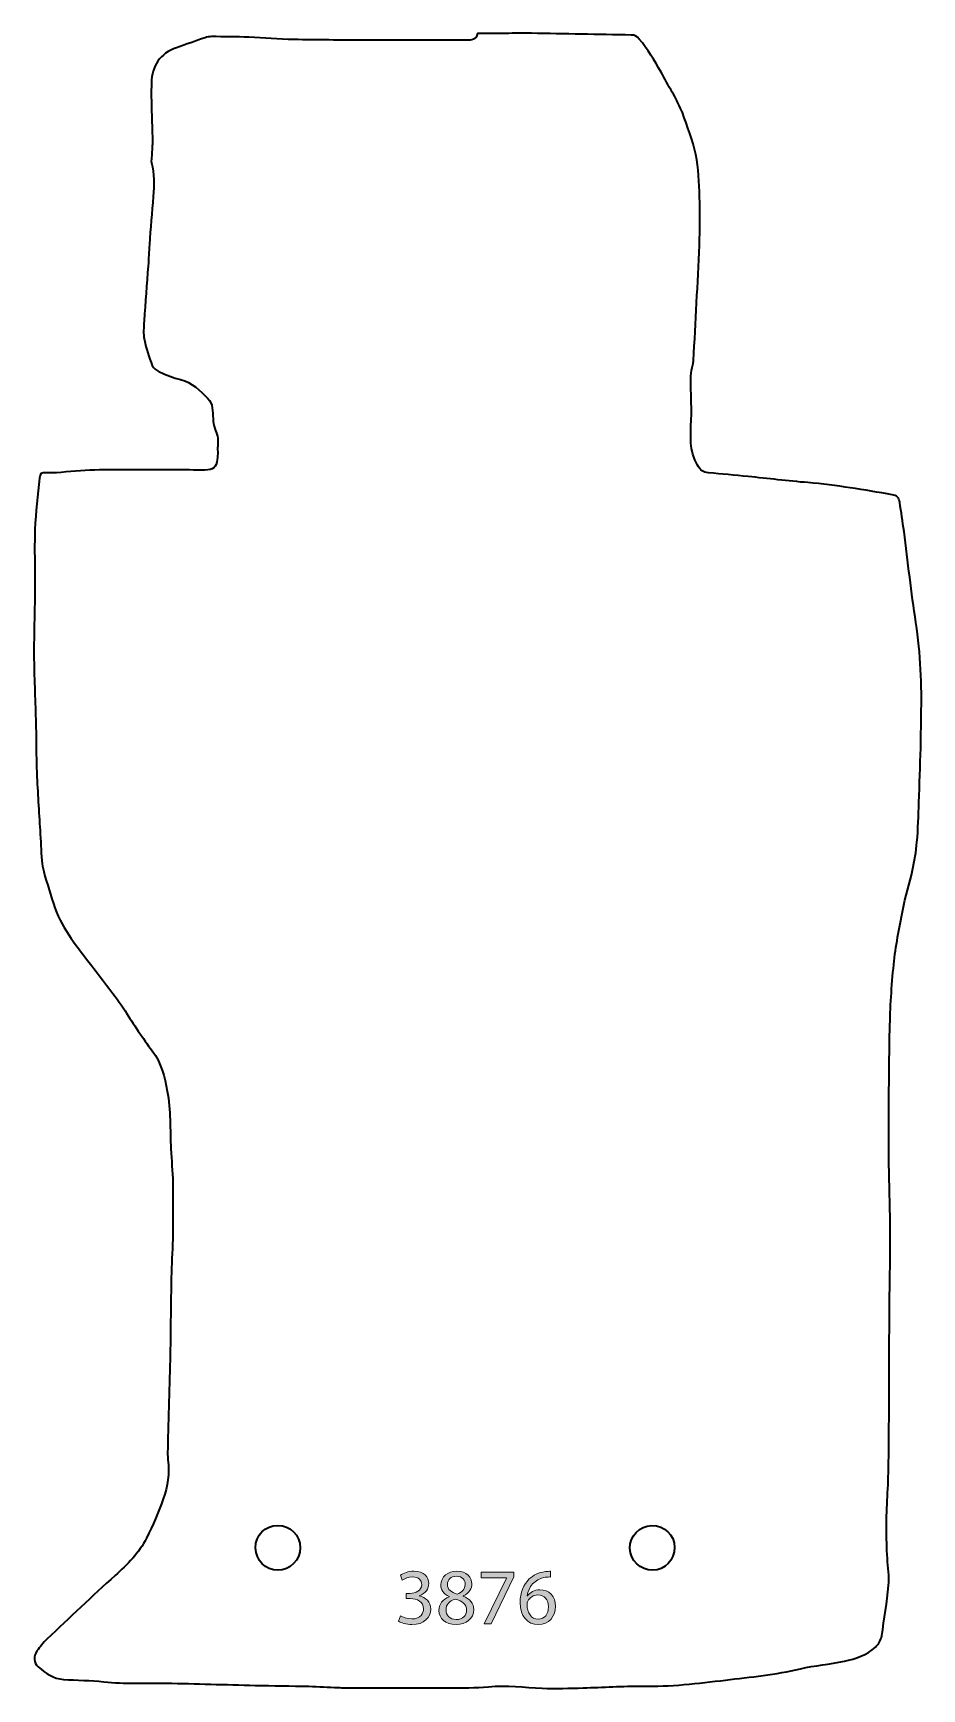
# Model space of a CAD drawing. Header units: centimetres. Extents: x 21.5 to 64.1, y -90.4 to -11.
import ezdxf

# ---------------------------------------------------------------- set-up
doc = ezdxf.new("R2010")
doc.units = ezdxf.units.CM
doc.header["$MEASUREMENT"] = 0
doc.layers.add('Слой 1', color=7, linetype='Continuous', lineweight=0)

# ---------------------------------------------------------------- blocks, each defined once
blk = doc.blocks.new('Block_1')
at = {"layer": 'Слой 1', "transparency": 33554687}
h = blk.add_hatch(color=5, dxfattribs=at)
h.dxf.hatch_style = 2
edge = h.paths.add_edge_path()
edge.add_spline(control_points=[(39.082, -86.917), (39.177, -86.978), (39.398, -87.073), (39.63, -87.073), (40.061, -87.073), (40.194, -86.799), (40.19, -86.593), (40.187, -86.246), (39.874, -86.098), (39.55, -86.098), (39.55, -86.098), (39.364, -86.098), (39.364, -86.098), (39.364, -86.098), (39.364, -85.846), (39.364, -85.846), (39.364, -85.846), (39.55, -85.846), (39.55, -85.846), (39.794, -85.846), (40.103, -85.721), (40.103, -85.427), (40.103, -85.229), (39.977, -85.054), (39.668, -85.054), (39.47, -85.054), (39.28, -85.142), (39.173, -85.218), (39.173, -85.218), (39.086, -84.974), (39.086, -84.974), (39.215, -84.879), (39.466, -84.783), (39.733, -84.783), (40.221, -84.783), (40.442, -85.073), (40.442, -85.374), (40.442, -85.629), (40.289, -85.846), (39.985, -85.957), (39.985, -85.957), (39.985, -85.965), (39.985, -85.965), (40.289, -86.025), (40.537, -86.254), (40.537, -86.601), (40.537, -86.997), (40.229, -87.344), (39.634, -87.344), (39.356, -87.344), (39.112, -87.256), (38.99, -87.176), (38.99, -87.176), (39.082, -86.917), (39.082, -86.917)], knot_values=[0, 0, 0, 0, 1, 1, 1, 2, 2, 2, 3, 3, 3, 4, 4, 4, 5, 5, 5, 6, 6, 6, 7, 7, 7, 8, 8, 8, 9, 9, 9, 10, 10, 10, 11, 11, 11, 12, 12, 12, 13, 13, 13, 14, 14, 14, 15, 15, 15, 16, 16, 16, 17, 17, 17, 18, 18, 18, 18], degree=3, periodic=0)
h = blk.add_hatch(color=5, dxfattribs=at)
h.dxf.hatch_style = 2
edge = h.paths.add_edge_path()
edge.add_spline(control_points=[(41.337, -85.42), (41.337, -85.667), (41.524, -85.801), (41.81, -85.877), (42.023, -85.805), (42.187, -85.652), (42.187, -85.427), (42.187, -85.229), (42.069, -85.023), (41.768, -85.023), (41.49, -85.023), (41.337, -85.206), (41.337, -85.42)], knot_values=[0, 0, 0, 0, 1, 1, 1, 2, 2, 2, 3, 3, 3, 4, 4, 4, 4], degree=3, periodic=0)
edge = h.paths.add_edge_path()
edge.add_spline(control_points=[(42.259, -86.658), (42.259, -86.357), (42.05, -86.212), (41.714, -86.117), (41.425, -86.201), (41.269, -86.391), (41.269, -86.627), (41.257, -86.879), (41.448, -87.1), (41.764, -87.1), (42.065, -87.1), (42.259, -86.913), (42.259, -86.658)], knot_values=[0, 0, 0, 0, 1, 1, 1, 2, 2, 2, 3, 3, 3, 4, 4, 4, 4], degree=3, periodic=0)
edge = h.paths.add_edge_path()
edge.add_spline(control_points=[(40.926, -86.673), (40.926, -86.361), (41.112, -86.14), (41.417, -86.01), (41.417, -86.01), (41.413, -85.999), (41.413, -85.999), (41.139, -85.869), (41.021, -85.656), (41.021, -85.443), (41.021, -85.05), (41.352, -84.783), (41.787, -84.783), (42.267, -84.783), (42.507, -85.084), (42.507, -85.393), (42.507, -85.603), (42.404, -85.827), (42.099, -85.972), (42.099, -85.972), (42.099, -85.984), (42.099, -85.984), (42.408, -86.106), (42.598, -86.323), (42.598, -86.624), (42.598, -87.054), (42.229, -87.344), (41.756, -87.344), (41.238, -87.344), (40.926, -87.035), (40.926, -86.673)], knot_values=[0, 0, 0, 0, 1, 1, 1, 2, 2, 2, 3, 3, 3, 4, 4, 4, 5, 5, 5, 6, 6, 6, 7, 7, 7, 8, 8, 8, 9, 9, 9, 10, 10, 10, 10], degree=3, periodic=0)
h = blk.add_hatch(color=5, dxfattribs=at)
h.dxf.hatch_style = 2
edge = h.paths.add_edge_path()
edge.add_spline(control_points=[(44.518, -84.825), (44.518, -84.825), (44.518, -85.046), (44.518, -85.046), (44.518, -85.046), (43.44, -87.302), (43.44, -87.302), (43.44, -87.302), (43.093, -87.302), (43.093, -87.302), (43.093, -87.302), (44.168, -85.111), (44.168, -85.111), (44.168, -85.111), (44.168, -85.103), (44.168, -85.103), (44.168, -85.103), (42.956, -85.103), (42.956, -85.103), (42.956, -85.103), (42.956, -84.825), (42.956, -84.825), (42.956, -84.825), (44.518, -84.825), (44.518, -84.825)], knot_values=[0, 0, 0, 0, 1, 1, 1, 2, 2, 2, 3, 3, 3, 4, 4, 4, 5, 5, 5, 6, 6, 6, 7, 7, 7, 8, 8, 8, 8], degree=3, periodic=0)
h = blk.add_hatch(color=5, dxfattribs=at)
h.dxf.hatch_style = 2
edge = h.paths.add_edge_path()
edge.add_spline(control_points=[(46.183, -86.49), (46.183, -86.136), (45.981, -85.923), (45.673, -85.923), (45.471, -85.923), (45.284, -86.048), (45.193, -86.227), (45.17, -86.266), (45.155, -86.315), (45.155, -86.376), (45.162, -86.784), (45.349, -87.085), (45.7, -87.085), (45.989, -87.085), (46.183, -86.845), (46.183, -86.49)], knot_values=[0, 0, 0, 0, 1, 1, 1, 2, 2, 2, 3, 3, 3, 4, 4, 4, 5, 5, 5, 5], degree=3, periodic=0)
edge = h.paths.add_edge_path()
edge.add_spline(control_points=[(46.279, -85.062), (46.21, -85.058), (46.122, -85.062), (46.027, -85.077), (45.501, -85.164), (45.223, -85.549), (45.166, -85.957), (45.166, -85.957), (45.178, -85.957), (45.178, -85.957), (45.296, -85.801), (45.501, -85.671), (45.776, -85.671), (46.214, -85.671), (46.522, -85.987), (46.522, -86.471), (46.522, -86.925), (46.214, -87.344), (45.7, -87.344), (45.17, -87.344), (44.823, -86.932), (44.823, -86.288), (44.823, -85.801), (44.998, -85.416), (45.242, -85.172), (45.448, -84.97), (45.722, -84.844), (46.035, -84.806), (46.134, -84.791), (46.218, -84.787), (46.279, -84.787), (46.279, -84.787), (46.279, -85.062), (46.279, -85.062)], knot_values=[0, 0, 0, 0, 1, 1, 1, 2, 2, 2, 3, 3, 3, 4, 4, 4, 5, 5, 5, 6, 6, 6, 7, 7, 7, 8, 8, 8, 9, 9, 9, 10, 10, 10, 11, 11, 11, 11], degree=3, periodic=0)
at = {"layer": 'Слой 1'}
for points, knots in [([(39.082, -86.917), (39.177, -86.978), (39.398, -87.073), (39.63, -87.073), (40.061, -87.073), (40.194, -86.799), (40.19, -86.593), (40.187, -86.246), (39.874, -86.098), (39.55, -86.098), (39.55, -86.098), (39.364, -86.098), (39.364, -86.098), (39.364, -86.098), (39.364, -85.846), (39.364, -85.846), (39.364, -85.846), (39.55, -85.846), (39.55, -85.846), (39.794, -85.846), (40.103, -85.721), (40.103, -85.427), (40.103, -85.229), (39.977, -85.054), (39.668, -85.054), (39.47, -85.054), (39.28, -85.142), (39.173, -85.218), (39.173, -85.218), (39.086, -84.974), (39.086, -84.974), (39.215, -84.879), (39.466, -84.783), (39.733, -84.783), (40.221, -84.783), (40.442, -85.073), (40.442, -85.374), (40.442, -85.629), (40.289, -85.846), (39.985, -85.957), (39.985, -85.957), (39.985, -85.965), (39.985, -85.965), (40.289, -86.025), (40.537, -86.254), (40.537, -86.601), (40.537, -86.997), (40.229, -87.344), (39.634, -87.344), (39.356, -87.344), (39.112, -87.256), (38.99, -87.176), (38.99, -87.176), (39.082, -86.917), (39.082, -86.917)], [0, 0, 0, 0, 1, 1, 1, 2, 2, 2, 3, 3, 3, 4, 4, 4, 5, 5, 5, 6, 6, 6, 7, 7, 7, 8, 8, 8, 9, 9, 9, 10, 10, 10, 11, 11, 11, 12, 12, 12, 13, 13, 13, 14, 14, 14, 15, 15, 15, 16, 16, 16, 17, 17, 17, 18, 18, 18, 18]), ([(40.926, -86.673), (40.926, -86.361), (41.112, -86.14), (41.417, -86.01), (41.417, -86.01), (41.413, -85.999), (41.413, -85.999), (41.139, -85.869), (41.021, -85.656), (41.021, -85.443), (41.021, -85.05), (41.352, -84.783), (41.787, -84.783), (42.267, -84.783), (42.507, -85.084), (42.507, -85.393), (42.507, -85.603), (42.404, -85.827), (42.099, -85.972), (42.099, -85.972), (42.099, -85.984), (42.099, -85.984), (42.408, -86.106), (42.598, -86.323), (42.598, -86.624), (42.598, -87.054), (42.229, -87.344), (41.756, -87.344), (41.238, -87.344), (40.926, -87.035), (40.926, -86.673)], [0, 0, 0, 0, 1, 1, 1, 2, 2, 2, 3, 3, 3, 4, 4, 4, 5, 5, 5, 6, 6, 6, 7, 7, 7, 8, 8, 8, 9, 9, 9, 10, 10, 10, 10]), ([(44.518, -84.825), (44.518, -84.825), (44.518, -85.046), (44.518, -85.046), (44.518, -85.046), (43.44, -87.302), (43.44, -87.302), (43.44, -87.302), (43.093, -87.302), (43.093, -87.302), (43.093, -87.302), (44.168, -85.111), (44.168, -85.111), (44.168, -85.111), (44.168, -85.103), (44.168, -85.103), (44.168, -85.103), (42.956, -85.103), (42.956, -85.103), (42.956, -85.103), (42.956, -84.825), (42.956, -84.825), (42.956, -84.825), (44.518, -84.825), (44.518, -84.825)], [0, 0, 0, 0, 1, 1, 1, 2, 2, 2, 3, 3, 3, 4, 4, 4, 5, 5, 5, 6, 6, 6, 7, 7, 7, 8, 8, 8, 8]), ([(46.279, -85.062), (46.21, -85.058), (46.122, -85.062), (46.027, -85.077), (45.501, -85.164), (45.223, -85.549), (45.166, -85.957), (45.166, -85.957), (45.178, -85.957), (45.178, -85.957), (45.296, -85.801), (45.501, -85.671), (45.776, -85.671), (46.214, -85.671), (46.522, -85.987), (46.522, -86.471), (46.522, -86.925), (46.214, -87.344), (45.7, -87.344), (45.17, -87.344), (44.823, -86.932), (44.823, -86.288), (44.823, -85.801), (44.998, -85.416), (45.242, -85.172), (45.448, -84.97), (45.722, -84.844), (46.035, -84.806), (46.134, -84.791), (46.218, -84.787), (46.279, -84.787), (46.279, -84.787), (46.279, -85.062), (46.279, -85.062)], [0, 0, 0, 0, 1, 1, 1, 2, 2, 2, 3, 3, 3, 4, 4, 4, 5, 5, 5, 6, 6, 6, 7, 7, 7, 8, 8, 8, 9, 9, 9, 10, 10, 10, 11, 11, 11, 11]), ([(41.337, -85.42), (41.337, -85.667), (41.524, -85.801), (41.81, -85.877), (42.023, -85.805), (42.187, -85.652), (42.187, -85.427), (42.187, -85.229), (42.069, -85.023), (41.768, -85.023), (41.49, -85.023), (41.337, -85.206), (41.337, -85.42)], [0, 0, 0, 0, 1, 1, 1, 2, 2, 2, 3, 3, 3, 4, 4, 4, 4]), ([(42.259, -86.658), (42.259, -86.357), (42.05, -86.212), (41.714, -86.117), (41.425, -86.201), (41.269, -86.391), (41.269, -86.627), (41.257, -86.879), (41.448, -87.1), (41.764, -87.1), (42.065, -87.1), (42.259, -86.913), (42.259, -86.658)], [0, 0, 0, 0, 1, 1, 1, 2, 2, 2, 3, 3, 3, 4, 4, 4, 4]), ([(46.183, -86.49), (46.183, -86.136), (45.981, -85.923), (45.673, -85.923), (45.471, -85.923), (45.284, -86.048), (45.193, -86.227), (45.17, -86.266), (45.155, -86.315), (45.155, -86.376), (45.162, -86.784), (45.349, -87.085), (45.7, -87.085), (45.989, -87.085), (46.183, -86.845), (46.183, -86.49)], [0, 0, 0, 0, 1, 1, 1, 2, 2, 2, 3, 3, 3, 4, 4, 4, 5, 5, 5, 5])]:
    blk.add_open_spline(points, degree=3, knots=knots, dxfattribs=at)
blk = doc.blocks.new('Block_0')
at = {"layer": 'Слой 1'}
blk.add_blockref('Block_1', (0, 0), dxfattribs=at)

msp = doc.modelspace()

# ---------------------------------------------------------------- linework, layer by layer
at = {"layer": 'Слой 1', "color": 7, "lineweight": 35}
for points, knots in [([(44.127, -11.057), (44.538, -11.056), (44.95, -11.045), (45.361, -11.052), (46.959, -11.079), (48.556, -11.116), (50.154, -11.137), (50.33, -11.14), (50.427, -11.202), (50.534, -11.329), (50.945, -11.819), (51.268, -12.364), (51.582, -12.916), (51.763, -13.232), (51.923, -13.561), (52.114, -13.87), (52.302, -14.174), (52.359, -14.34), (52.596, -14.818), (52.604, -14.823), (52.607, -14.839), (52.611, -14.85), (52.828, -15.52), (53.104, -16.177), (53.245, -16.863), (53.381, -17.526), (53.405, -18.216), (53.429, -18.896), (53.456, -19.667), (53.453, -20.441), (53.42, -21.212), (53.341, -23.054), (53.236, -24.895), (53.14, -26.737), (53.136, -26.806), (53.115, -26.875), (53.103, -26.943), (53.069, -27.125), (53.007, -27.306), (53.007, -27.487), (53.007, -28.063), (53.032, -28.638), (53.043, -29.214), (53.046, -29.342), (53.028, -29.471), (53.024, -29.6), (52.999, -30.337), (52.927, -31.068), (53.328, -31.761), (53.469, -32.004), (53.604, -32.107), (53.855, -32.129), (54.488, -32.183), (55.12, -32.238), (55.751, -32.302), (56.71, -32.398), (57.667, -32.519), (58.627, -32.596), (59.988, -32.706), (61.328, -32.951), (62.671, -33.178), (62.888, -33.215), (62.999, -33.322), (63.028, -33.544), (63.089, -34.009), (63.171, -34.472), (63.232, -34.938), (63.423, -36.394), (63.575, -37.856), (63.803, -39.306), (64.038, -40.801), (64.089, -42.298), (64.056, -43.804), (64.045, -44.31), (64.046, -44.815), (64.032, -45.32), (64.007, -46.189), (63.978, -47.058), (63.945, -47.927), (63.921, -48.56), (63.908, -49.195), (63.854, -49.827), (63.815, -50.281), (63.737, -50.734), (63.639, -51.18), (63.497, -51.822), (63.295, -52.45), (63.168, -53.094), (62.997, -53.958), (62.831, -54.826), (62.74, -55.701), (62.632, -56.727), (62.572, -57.761), (62.55, -58.793), (62.51, -60.744), (62.499, -62.695), (62.501, -64.645), (62.503, -65.902), (62.567, -67.159), (62.571, -68.417), (62.577, -69.792), (62.541, -71.167), (62.532, -72.542), (62.52, -74.42), (62.523, -76.299), (62.508, -78.177), (62.5, -79.187), (62.496, -80.2), (62.436, -81.208), (62.377, -82.196), (62.376, -83.18), (62.434, -84.167), (62.459, -84.6), (62.533, -85.039), (62.494, -85.467), (62.419, -86.273), (62.28, -87.073), (62.164, -87.875), (62.132, -88.092), (62.02, -88.266), (61.863, -88.42), (61.448, -88.826), (60.908, -88.971), (60.375, -89.092), (59.678, -89.25), (58.955, -89.295), (58.261, -89.463), (57.079, -89.748), (55.872, -89.851), (54.674, -90.001), (53.349, -90.167), (52.017, -90.32), (50.671, -90.297), (49.732, -90.281), (48.792, -90.354), (47.852, -90.378), (47.194, -90.395), (46.535, -90.426), (45.879, -90.398), (45.023, -90.361), (44.167, -90.236), (43.31, -90.321), (42.68, -90.383), (42.051, -90.37), (41.421, -90.373), (39.752, -90.381), (38.084, -90.374), (36.415, -90.372), (36.309, -90.372), (36.203, -90.365), (36.098, -90.361), (35.628, -90.341), (35.159, -90.314), (34.689, -90.303), (33.832, -90.283), (32.974, -90.276), (32.117, -90.256), (30.696, -90.223), (29.274, -90.182), (27.853, -90.149), (26.856, -90.125), (25.858, -90.205), (24.86, -90.087), (24.22, -90.011), (23.571, -90.014), (22.926, -89.97), (22.444, -89.938), (22.065, -89.671), (21.717, -89.37), (21.482, -89.168), (21.469, -88.862), (21.655, -88.608), (21.801, -88.41), (21.951, -88.209), (22.129, -88.041), (23.213, -87.017), (24.297, -85.991), (25.401, -84.988), (25.988, -84.455), (26.56, -83.911), (26.913, -83.195), (27.213, -82.585), (27.475, -81.954), (27.71, -81.316), (27.932, -80.716), (28.018, -80.087), (27.934, -79.443), (27.911, -79.269), (27.918, -79.09), (27.922, -78.914), (27.961, -77.399), (28.009, -75.884), (28.041, -74.369), (28.067, -73.148), (28.069, -71.926), (28.093, -70.705), (28.105, -70.094), (28.153, -69.484), (28.163, -68.873), (28.177, -67.968), (28.184, -67.063), (28.169, -66.159), (28.161, -65.619), (28.101, -65.081), (28.074, -64.541), (28.028, -63.615), (28.081, -62.682), (27.903, -61.765), (27.771, -61.084), (27.617, -60.418), (27.181, -59.839), (26.716, -59.22), (26.298, -58.564), (25.876, -57.914), (25.389, -57.164), (24.819, -56.476), (24.283, -55.762), (23.624, -54.885), (22.888, -54.059), (22.516, -52.983), (22.316, -52.405), (22.144, -51.822), (21.976, -51.236), (21.928, -51.069), (21.9, -50.892), (21.887, -50.718), (21.852, -50.238), (21.831, -49.756), (21.803, -49.276), (21.75, -48.361), (21.684, -47.447), (21.648, -46.532), (21.614, -45.675), (21.618, -44.817), (21.596, -43.959), (21.57, -42.926), (21.516, -41.893), (21.509, -40.859), (21.502, -39.849), (21.547, -38.839), (21.555, -37.829), (21.562, -36.831), (21.522, -35.832), (21.558, -34.836), (21.587, -34.015), (21.693, -33.197), (21.774, -32.379), (21.795, -32.155), (21.873, -32.111), (22.106, -32.12), (22.269, -32.126), (22.432, -32.13), (22.594, -32.119), (23.203, -32.078), (23.812, -32.001), (24.422, -31.991), (25.691, -31.97), (26.961, -31.982), (28.231, -31.983), (28.724, -31.983), (29.218, -31.995), (29.711, -31.992), (30.09, -31.989), (30.249, -31.862), (30.303, -31.486), (30.338, -31.244), (30.303, -30.993), (30.329, -30.749), (30.358, -30.48), (30.281, -30.242), (30.19, -29.998), (30.134, -29.85), (30.103, -29.686), (30.097, -29.528), (30.083, -29.185), (30.098, -28.816), (29.849, -28.561), (29.477, -28.177), (29.102, -27.787), (28.536, -27.658), (28.185, -27.577), (27.848, -27.425), (27.516, -27.278), (27.386, -27.22), (27.231, -27.11), (27.184, -26.987), (27.03, -26.584), (26.888, -26.171), (26.804, -25.749), (26.746, -25.456), (26.772, -25.141), (26.792, -24.837), (26.849, -23.958), (26.923, -23.081), (26.987, -22.203), (27.012, -21.864), (27.019, -21.524), (27.044, -21.186), (27.102, -20.414), (27.166, -19.642), (27.227, -18.87), (27.27, -18.331), (27.279, -17.794), (27.147, -17.262), (27.12, -17.153), (27.155, -17.03), (27.16, -16.913), (27.171, -16.668), (27.194, -16.422), (27.19, -16.178), (27.176, -15.262), (27.118, -14.345), (27.144, -13.431), (27.166, -12.626), (27.545, -12.019), (28.35, -11.743), (28.805, -11.587), (29.257, -11.421), (29.712, -11.266), (29.811, -11.232), (29.919, -11.212), (30.023, -11.213), (30.621, -11.217), (31.22, -11.22), (31.818, -11.243), (32.533, -11.271), (33.248, -11.337), (33.964, -11.353), (35.091, -11.377), (36.219, -11.377), (37.347, -11.381), (38.981, -11.387), (40.615, -11.392), (42.25, -11.389), (42.486, -11.389), (42.727, -11.352), (42.779, -11.057), (43.26, -11.057), (43.693, -11.058), (44.127, -11.057)], [0, 0, 0, 0, 1, 1, 1, 2, 2, 2, 3, 3, 3, 4, 4, 4, 5, 5, 5, 6, 6, 6, 7, 7, 7, 8, 8, 8, 9, 9, 9, 10, 10, 10, 11, 11, 11, 12, 12, 12, 13, 13, 13, 14, 14, 14, 15, 15, 15, 16, 16, 16, 17, 17, 17, 18, 18, 18, 19, 19, 19, 20, 20, 20, 21, 21, 21, 22, 22, 22, 23, 23, 23, 24, 24, 24, 25, 25, 25, 26, 26, 26, 27, 27, 27, 28, 28, 28, 29, 29, 29, 30, 30, 30, 31, 31, 31, 32, 32, 32, 33, 33, 33, 34, 34, 34, 35, 35, 35, 36, 36, 36, 37, 37, 37, 38, 38, 38, 39, 39, 39, 40, 40, 40, 41, 41, 41, 42, 42, 42, 43, 43, 43, 44, 44, 44, 45, 45, 45, 46, 46, 46, 47, 47, 47, 48, 48, 48, 49, 49, 49, 50, 50, 50, 51, 51, 51, 52, 52, 52, 53, 53, 53, 54, 54, 54, 55, 55, 55, 56, 56, 56, 57, 57, 57, 58, 58, 58, 59, 59, 59, 60, 60, 60, 61, 61, 61, 62, 62, 62, 63, 63, 63, 64, 64, 64, 65, 65, 65, 66, 66, 66, 67, 67, 67, 68, 68, 68, 69, 69, 69, 70, 70, 70, 71, 71, 71, 72, 72, 72, 73, 73, 73, 74, 74, 74, 75, 75, 75, 76, 76, 76, 77, 77, 77, 78, 78, 78, 79, 79, 79, 80, 80, 80, 81, 81, 81, 82, 82, 82, 83, 83, 83, 84, 84, 84, 85, 85, 85, 86, 86, 86, 87, 87, 87, 88, 88, 88, 89, 89, 89, 90, 90, 90, 91, 91, 91, 92, 92, 92, 93, 93, 93, 94, 94, 94, 95, 95, 95, 96, 96, 96, 97, 97, 97, 98, 98, 98, 99, 99, 99, 100, 100, 100, 101, 101, 101, 102, 102, 102, 103, 103, 103, 104, 104, 104, 105, 105, 105, 106, 106, 106, 107, 107, 107, 108, 108, 108, 109, 109, 109, 110, 110, 110, 111, 111, 111, 112, 112, 112, 113, 113, 113, 113]), ([(33.206, -84.74), (33.789, -84.738), (34.283, -84.243), (34.282, -83.66), (34.282, -83.07), (33.801, -82.594), (33.203, -82.594), (32.599, -82.594), (32.135, -83.06), (32.137, -83.664), (32.139, -84.261), (32.616, -84.741), (33.206, -84.74)], [0, 0, 0, 0, 1, 1, 1, 2, 2, 2, 3, 3, 3, 4, 4, 4, 4]), ([(51.139, -82.594), (50.545, -82.604), (50.068, -83.094), (50.082, -83.682), (50.095, -84.267), (50.599, -84.752), (51.18, -84.74), (51.771, -84.728), (52.234, -84.242), (52.227, -83.642), (52.22, -83.041), (51.746, -82.585), (51.139, -82.594)], [0, 0, 0, 0, 1, 1, 1, 2, 2, 2, 3, 3, 3, 4, 4, 4, 4])]:
    msp.add_open_spline(points, degree=3, knots=knots, dxfattribs=at)

# ---------------------------------------------------------------- block references
at = {"layer": 'Слой 1'}
msp.add_blockref('Block_0', (0, 0), dxfattribs=at)

doc.saveas('drawing.dxf')
